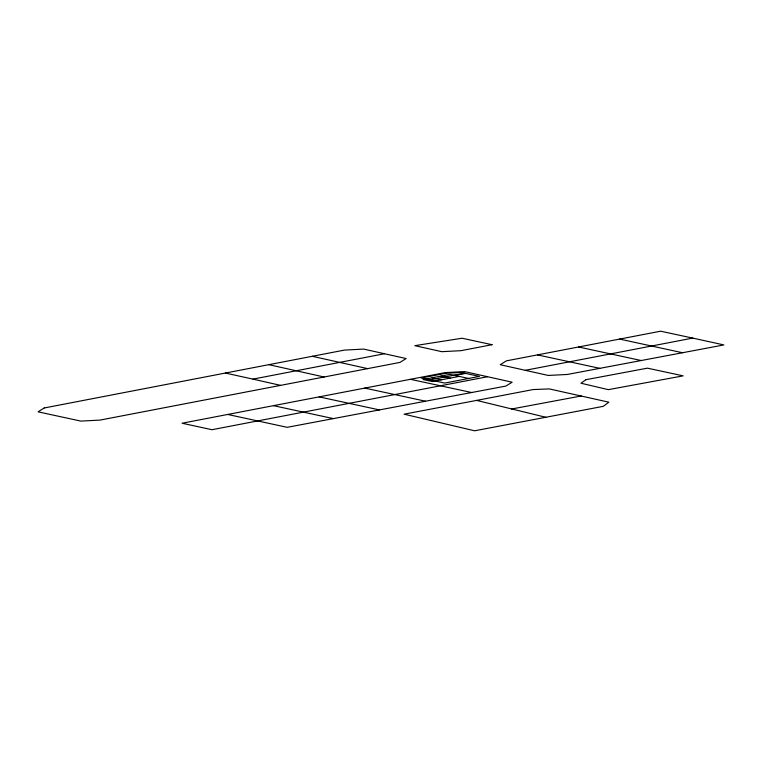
<?xml version="1.0" encoding="UTF-8"?>
<svg xmlns="http://www.w3.org/2000/svg" width="762" height="762" viewBox="0 0 762 762"><rect width="100%" height="100%" fill="white"/><g stroke="black" fill="none" stroke-linecap="round" stroke-linejoin="round"><path stroke-width="1.14" d="M225.381 373.056L252.965 379.124L384.496 353.739M429.892 379.867L464.582 373.199M454.8 375.456L465.506 373.399M459.143 376.39L432.368 381.543L423.091 379.543L449.875 374.39L468.706 378.457M487.556 376.733L211.998 429.711L182.07 423.234L445.408 372.589L464.563 371.599L512.169 382.21L505.854 386.067L287.188 427.32L227.705 414.461M525.266 370.313L692.753 338.099L723.9 344.929L567.338 374.466L548.221 375.437L500.224 364.712L506.378 360.864L660.625 331.203L692.753 338.099M476.621 400.402L533.086 389.563L549.269 388.915L608.876 402.193L603.285 406.337L474.612 430.797L404.079 414.176L476.621 400.402L545.849 417.281M511.54 409.013L581.32 395.964M599.808 368.341L537.467 354.892M364.779 388.096L425.548 401.222M619.611 339.08L682.552 352.739M641.213 360.531L578.558 346.986M440.941 376.114L450.218 378.114M432.016 377.828L441.293 379.828M410.432 379.314L471.659 392.525M319.126 396.878L379.438 409.918M273.472 405.66L333.375 418.605M268.853 364.674L324.136 377M312.306 356.292L367.646 368.627M252.965 379.124L280.587 385.372M586.026 379.676L580.939 383.219L608.324 389.649L683.181 375.857L647.405 368.16L586.026 379.676M44.148 407.994L38.1 411.842L80.858 421.1L100.051 420.091L399.983 362.407L406.136 358.559L363.636 349.091L344.462 350.091L44.148 407.994M492.062 344.7L460.953 350.682L441.798 351.682L414.823 345.662L462.077 338.233L492.062 344.7M445.77 373.275L421.224 378L444.722 383.067L479.422 376.399L461.239 372.475L445.77 373.275"/></g></svg>
